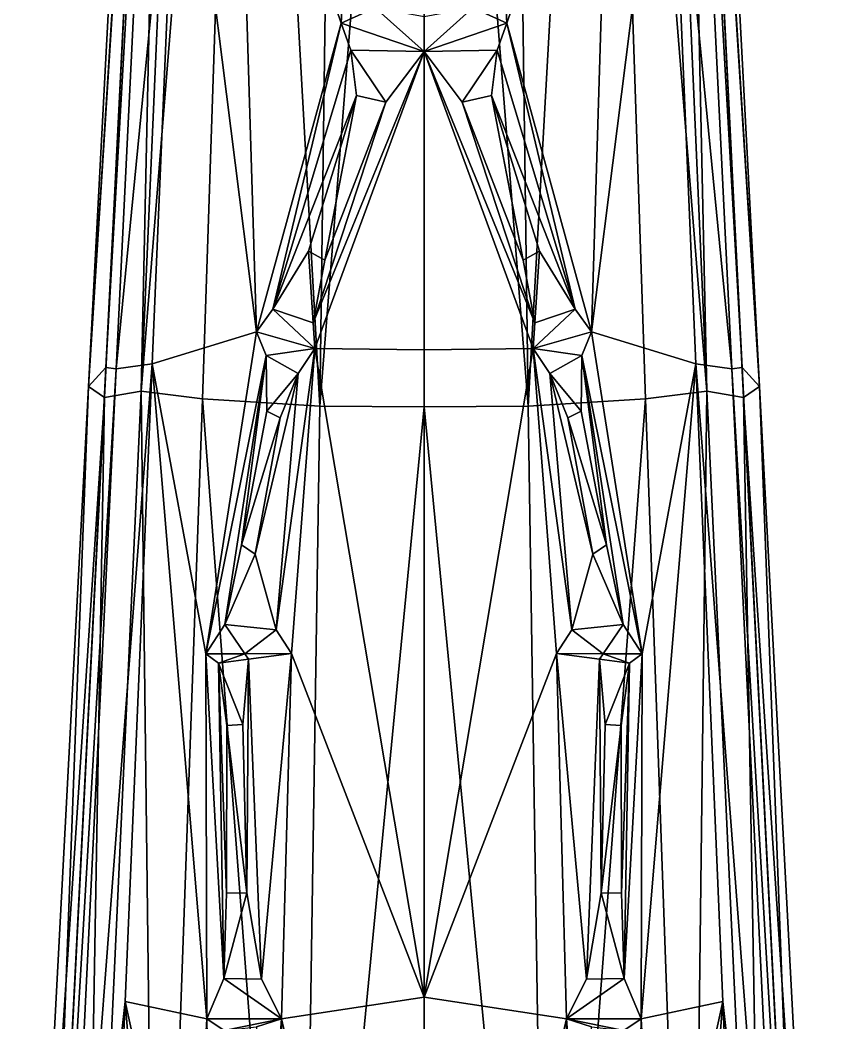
# Model space of a CAD drawing. Extents: x -0.88 to 0.88, y -1.69 to 3.66.
# Drawn here: x -0.1965 to 0.1965, y 1.949 to 2.4371 of the extents above; entities that cross this region are included whole.
import ezdxf

# ---------------------------------------------------------------- set-up
doc = ezdxf.new("R2010")
doc.units = 0
doc.layers.add('ALLIGATR$LWO', color=1, linetype='CONTINUOUS')

msp = doc.modelspace()

# ---------------------------------------------------------------- linework, layer by layer
at = {"layer": 'ALLIGATR$LWO'}
for points in [[(-0.16325, 2.25882, 0.21173), (-0.12325, 2.89032, 0.23501), (-0.13033, 2.8825, 0.15823)], [(-0.12325, 2.89032, 0.23501), (-0.16325, 2.25882, 0.21173), (-0.15478, 2.26799, 0.31455)], [(-0.12325, 2.89032, 0.23501), (-0.15478, 2.26799, 0.31455), (-0.11939, 2.88748, 0.26652)], [(-0.13769, 2.25644, 0.15804), (-0.10984, 2.89033, 0.11621), (-0.08656, 2.88984, 0.09372)], [(-0.13769, 2.25644, 0.15804), (-0.12403, 2.88478, 0.13633), (-0.10984, 2.89033, 0.11621)], [(-0.10775, 2.25272, 0.12891), (-0.13769, 2.25644, 0.15804), (-0.08656, 2.88984, 0.09372)], [(-0.10775, 2.25272, 0.12891), (-0.08656, 2.88984, 0.09372), (-0.0507, 2.24926, 0.09752)], [(-0.04214, 2.88938, 0.06947), (-0.0507, 2.24926, 0.09752), (-0.08656, 2.88984, 0.09372)], [(0.0507, 2.24926, 0.09752), (0.04214, 2.88938, 0.06947), (0.08656, 2.88984, 0.09372)], [(0.08656, 2.88984, 0.09372), (0.10775, 2.25272, 0.12891), (0.0507, 2.24926, 0.09752)], [(0.10984, 2.89033, 0.11621), (0.13769, 2.25644, 0.15804), (0.08656, 2.88984, 0.09372)], [(0.13769, 2.25644, 0.15804), (0.10775, 2.25272, 0.12891), (0.08656, 2.88984, 0.09372)], [(0.12403, 2.88478, 0.13633), (0.13769, 2.25644, 0.15804), (0.10984, 2.89033, 0.11621)], [(0.15478, 2.26799, 0.31455), (0.12325, 2.89032, 0.23501), (0.11939, 2.88748, 0.26652)], [(0.12325, 2.89032, 0.23501), (0.16325, 2.25882, 0.21173), (0.13033, 2.8825, 0.15823)], [(0.16325, 2.25882, 0.21173), (0.12325, 2.89032, 0.23501), (0.15478, 2.26799, 0.31455)], [(-0.15544, 2.25344, 0.18403), (-0.16325, 2.25882, 0.21173), (-0.12403, 2.88478, 0.13633)], [(-0.16325, 2.25882, 0.21173), (-0.13033, 2.8825, 0.15823), (-0.12403, 2.88478, 0.13633)], [(-0.15544, 2.25344, 0.18403), (-0.12403, 2.88478, 0.13633), (-0.13769, 2.25644, 0.15804)], [(-0.14974, 2.26738, 0.35373), (-0.11939, 2.88748, 0.26652), (-0.15478, 2.26799, 0.31455)], [(-0.11939, 2.88748, 0.26652), (-0.14974, 2.26738, 0.35373), (-0.1189, 2.58238, 0.33854)], [(-0.0507, 2.24926, 0.09752), (-0.04214, 2.88938, 0.06947), (0, 2.88909, 0.06222)], [(0, 2.88909, 0.06222), (0, 2.24882, 0.08816), (-0.0507, 2.24926, 0.09752)], [(0.04214, 2.88938, 0.06947), (0.0507, 2.24926, 0.09752), (0, 2.88909, 0.06222)], [(0, 2.24882, 0.08816), (0, 2.88909, 0.06222), (0.0507, 2.24926, 0.09752)], [(0.14974, 2.26738, 0.35373), (0.11939, 2.88748, 0.26652), (0.1189, 2.58238, 0.33854)], [(0.11939, 2.88748, 0.26652), (0.14974, 2.26738, 0.35373), (0.15478, 2.26799, 0.31455)], [(0.12403, 2.88478, 0.13633), (0.15544, 2.25344, 0.18403), (0.13769, 2.25644, 0.15804)], [(0.16325, 2.25882, 0.21173), (0.15544, 2.25344, 0.18403), (0.12403, 2.88478, 0.13633)], [(0.13033, 2.8825, 0.15823), (0.16325, 2.25882, 0.21173), (0.12403, 2.88478, 0.13633)], [(-0.13228, 2.26983, 0.38722), (-0.1189, 2.58238, 0.33854), (-0.14974, 2.26738, 0.35373)], [(-0.13228, 2.26983, 0.38722), (-0.08152, 2.28534, 0.4143), (-0.1189, 2.58238, 0.33854)], [(-0.08152, 2.28534, 0.4143), (-0.09051, 2.5829, 0.36283), (-0.1189, 2.58238, 0.33854)], [(-0.04035, 2.43551, 0.392), (-0.03223, 2.58299, 0.36522), (-0.09051, 2.5829, 0.36283)], [(-0.08152, 2.28534, 0.4143), (-0.04035, 2.43551, 0.392), (-0.09051, 2.5829, 0.36283)], [(-0.04035, 2.43551, 0.392), (-0.02373, 2.44301, 0.40388), (-0.03223, 2.58299, 0.36522)], [(0.02373, 2.44301, 0.40388), (0.04035, 2.43551, 0.392), (0.03223, 2.58299, 0.36522)], [(0.03223, 2.58299, 0.36522), (0.04035, 2.43551, 0.392), (0.09051, 2.5829, 0.36283)], [(0.04035, 2.43551, 0.392), (0.08152, 2.28534, 0.4143), (0.09051, 2.5829, 0.36283)], [(0.09051, 2.5829, 0.36283), (0.08152, 2.28534, 0.4143), (0.1189, 2.58238, 0.33854)], [(0.08152, 2.28534, 0.4143), (0.13228, 2.26983, 0.38722), (0.1189, 2.58238, 0.33854)], [(0.1189, 2.58238, 0.33854), (0.13228, 2.26983, 0.38722), (0.14974, 2.26738, 0.35373)], [(-0.04035, 2.43551, 0.392), (0, 2.42173, 0.39073), (-0.02373, 2.44301, 0.40388)], [(0, 2.43869, 0.40332), (-0.02373, 2.44301, 0.40388), (0, 2.42173, 0.39073)], [(0, 2.42173, 0.39073), (0.04035, 2.43551, 0.392), (0.02373, 2.44301, 0.40388)], [(0.02373, 2.44301, 0.40388), (0, 2.43869, 0.40332), (0, 2.42173, 0.39073)], [(-0.08152, 2.28534, 0.4143), (-0.07355, 2.29647, 0.42642), (-0.04035, 2.43551, 0.392)], [(-0.07355, 2.29647, 0.42642), (-0.03559, 2.42238, 0.40651), (-0.04035, 2.43551, 0.392)], [(-0.04035, 2.43551, 0.392), (-0.03559, 2.42238, 0.40651), (0, 2.42173, 0.39073)], [(0.03559, 2.42238, 0.40651), (0.04035, 2.43551, 0.392), (0, 2.42173, 0.39073)], [(0.03559, 2.42238, 0.40651), (0.07355, 2.29647, 0.42642), (0.04035, 2.43551, 0.392)], [(0.07355, 2.29647, 0.42642), (0.08152, 2.28534, 0.4143), (0.04035, 2.43551, 0.392)], [(-0.03559, 2.42238, 0.40651), (-0.07355, 2.29647, 0.42642), (-0.03283, 2.40044, 0.4294)], [(0, 2.42173, 0.39073), (-0.01855, 2.39718, 0.42866), (-0.054, 2.28981, 0.42958)], [(-0.05315, 2.27728, 0.41723), (0, 2.42173, 0.39073), (-0.054, 2.28981, 0.42958)], [(0, 2.27657, 0.41428), (0, 2.42173, 0.39073), (-0.05315, 2.27728, 0.41723)], [(0, 2.42173, 0.39073), (-0.03559, 2.42238, 0.40651), (-0.01855, 2.39718, 0.42866)], [(-0.03283, 2.40044, 0.4294), (-0.01855, 2.39718, 0.42866), (-0.03559, 2.42238, 0.40651)], [(0.03559, 2.42238, 0.40651), (0, 2.42173, 0.39073), (0.01855, 2.39718, 0.42866)], [(0.01855, 2.39718, 0.42866), (0, 2.42173, 0.39073), (0.054, 2.28981, 0.42958)], [(0, 2.42173, 0.39073), (0.05315, 2.27728, 0.41723), (0.054, 2.28981, 0.42958)], [(0, 2.42173, 0.39073), (0, 2.27657, 0.41428), (0.05315, 2.27728, 0.41723)], [(0.01855, 2.39718, 0.42866), (0.03283, 2.40044, 0.4294), (0.03559, 2.42238, 0.40651)], [(0.07355, 2.29647, 0.42642), (0.03559, 2.42238, 0.40651), (0.03283, 2.40044, 0.4294)], [(-0.05618, 2.32458, 0.44408), (-0.03283, 2.40044, 0.4294), (-0.07355, 2.29647, 0.42642)], [(-0.05618, 2.32458, 0.44408), (-0.04828, 2.32029, 0.44748), (-0.03283, 2.40044, 0.4294)], [(-0.01855, 2.39718, 0.42866), (-0.04828, 2.32029, 0.44748), (-0.054, 2.28981, 0.42958)], [(-0.01855, 2.39718, 0.42866), (-0.03283, 2.40044, 0.4294), (-0.04828, 2.32029, 0.44748)], [(0.03283, 2.40044, 0.4294), (0.01855, 2.39718, 0.42866), (0.04828, 2.32029, 0.44748)], [(0.04828, 2.32029, 0.44748), (0.01855, 2.39718, 0.42866), (0.054, 2.28981, 0.42958)], [(0.03283, 2.40044, 0.4294), (0.05618, 2.32458, 0.44408), (0.07355, 2.29647, 0.42642)], [(0.04828, 2.32029, 0.44748), (0.05618, 2.32458, 0.44408), (0.03283, 2.40044, 0.4294)], [(-0.07355, 2.29647, 0.42642), (-0.054, 2.28981, 0.42958), (-0.05618, 2.32458, 0.44408)], [(-0.04828, 2.32029, 0.44748), (-0.05618, 2.32458, 0.44408), (-0.054, 2.28981, 0.42958)], [(0.05618, 2.32458, 0.44408), (0.04828, 2.32029, 0.44748), (0.054, 2.28981, 0.42958)], [(0.054, 2.28981, 0.42958), (0.07355, 2.29647, 0.42642), (0.05618, 2.32458, 0.44408)], [(-0.08152, 2.28534, 0.4143), (-0.05315, 2.27728, 0.41723), (-0.07355, 2.29647, 0.42642)], [(-0.054, 2.28981, 0.42958), (-0.07355, 2.29647, 0.42642), (-0.05315, 2.27728, 0.41723)], [(0.05315, 2.27728, 0.41723), (0.08152, 2.28534, 0.4143), (0.07355, 2.29647, 0.42642)], [(0.07355, 2.29647, 0.42642), (0.054, 2.28981, 0.42958), (0.05315, 2.27728, 0.41723)], [(-0.10612, 2.12859, 0.44311), (-0.08152, 2.28534, 0.4143), (-0.13228, 2.26983, 0.38722)], [(-0.08152, 2.28534, 0.4143), (-0.10612, 2.12859, 0.44311), (-0.07678, 2.27386, 0.43454)], [(-0.08152, 2.28534, 0.4143), (-0.07678, 2.27386, 0.43454), (-0.05315, 2.27728, 0.41723)], [(0.07678, 2.27386, 0.43454), (0.08152, 2.28534, 0.4143), (0.05315, 2.27728, 0.41723)], [(0.10612, 2.12859, 0.44311), (0.08152, 2.28534, 0.4143), (0.07678, 2.27386, 0.43454)], [(0.08152, 2.28534, 0.4143), (0.10612, 2.12859, 0.44311), (0.13228, 2.26983, 0.38722)], [(-0.07678, 2.27386, 0.43454), (-0.06128, 2.26502, 0.43498), (-0.05315, 2.27728, 0.41723)], [(-0.06441, 2.1288, 0.44667), (-0.05315, 2.27728, 0.41723), (-0.07188, 2.14039, 0.46213)], [(-0.06128, 2.26502, 0.43498), (-0.07188, 2.14039, 0.46213), (-0.05315, 2.27728, 0.41723)], [(-0.05315, 2.27728, 0.41723), (-0.06441, 2.1288, 0.44667), (0, 1.96152, 0.4779)], [(0, 1.96152, 0.4779), (0, 2.27657, 0.41428), (-0.05315, 2.27728, 0.41723)], [(0.06441, 2.1288, 0.44667), (0.05315, 2.27728, 0.41723), (0, 1.96152, 0.4779)], [(0, 2.27657, 0.41428), (0, 1.96152, 0.4779), (0.05315, 2.27728, 0.41723)], [(0.06128, 2.26502, 0.43498), (0.07678, 2.27386, 0.43454), (0.05315, 2.27728, 0.41723)], [(0.05315, 2.27728, 0.41723), (0.06441, 2.1288, 0.44667), (0.07188, 2.14039, 0.46213)], [(0.07188, 2.14039, 0.46213), (0.06128, 2.26502, 0.43498), (0.05315, 2.27728, 0.41723)], [(-0.14974, 2.26738, 0.35373), (-0.17985, 1.64812, 0.47029), (-0.13228, 2.26983, 0.38722)], [(-0.14542, 1.95948, 0.4488), (-0.13228, 2.26983, 0.38722), (-0.17985, 1.64812, 0.47029)], [(-0.14542, 1.95948, 0.4488), (-0.10573, 1.95095, 0.47767), (-0.13228, 2.26983, 0.38722)], [(-0.10573, 1.95095, 0.47767), (-0.10612, 2.12859, 0.44311), (-0.13228, 2.26983, 0.38722)], [(-0.09692, 2.14297, 0.46046), (-0.07678, 2.27386, 0.43454), (-0.10612, 2.12859, 0.44311)], [(-0.09692, 2.14297, 0.46046), (-0.08886, 2.18174, 0.47197), (-0.07678, 2.27386, 0.43454)], [(-0.08886, 2.18174, 0.47197), (-0.07655, 2.24668, 0.46114), (-0.07678, 2.27386, 0.43454)], [(-0.07678, 2.27386, 0.43454), (-0.07655, 2.24668, 0.46114), (-0.06128, 2.26502, 0.43498)], [(0.07655, 2.24668, 0.46114), (0.07678, 2.27386, 0.43454), (0.06128, 2.26502, 0.43498)], [(0.07655, 2.24668, 0.46114), (0.08886, 2.18174, 0.47197), (0.07678, 2.27386, 0.43454)], [(0.08886, 2.18174, 0.47197), (0.09692, 2.14297, 0.46046), (0.07678, 2.27386, 0.43454)], [(0.07678, 2.27386, 0.43454), (0.09692, 2.14297, 0.46046), (0.10612, 2.12859, 0.44311)], [(0.10573, 1.95095, 0.47767), (0.14542, 1.95948, 0.4488), (0.13228, 2.26983, 0.38722)], [(0.10612, 2.12859, 0.44311), (0.10573, 1.95095, 0.47767), (0.13228, 2.26983, 0.38722)], [(0.17985, 1.64812, 0.47029), (0.14974, 2.26738, 0.35373), (0.13228, 2.26983, 0.38722)], [(0.13228, 2.26983, 0.38722), (0.14542, 1.95948, 0.4488), (0.17985, 1.64812, 0.47029)], [(-0.18635, 1.64386, 0.42471), (-0.15478, 2.26799, 0.31455), (-0.16325, 2.25882, 0.21173)], [(-0.15478, 2.26799, 0.31455), (-0.18635, 1.64386, 0.42471), (-0.14974, 2.26738, 0.35373)], [(-0.17985, 1.64812, 0.47029), (-0.14974, 2.26738, 0.35373), (-0.18635, 1.64386, 0.42471)], [(-0.07188, 2.14039, 0.46213), (-0.06128, 2.26502, 0.43498), (-0.0822, 2.17713, 0.47438)], [(-0.07005, 2.24359, 0.46165), (-0.0822, 2.17713, 0.47438), (-0.06128, 2.26502, 0.43498)], [(-0.07655, 2.24668, 0.46114), (-0.07005, 2.24359, 0.46165), (-0.06128, 2.26502, 0.43498)], [(0.07005, 2.24359, 0.46165), (0.07655, 2.24668, 0.46114), (0.06128, 2.26502, 0.43498)], [(0.06128, 2.26502, 0.43498), (0.07188, 2.14039, 0.46213), (0.0822, 2.17713, 0.47438)], [(0.0822, 2.17713, 0.47438), (0.07005, 2.24359, 0.46165), (0.06128, 2.26502, 0.43498)], [(0.18635, 1.64386, 0.42471), (0.15478, 2.26799, 0.31455), (0.14974, 2.26738, 0.35373)], [(0.14974, 2.26738, 0.35373), (0.17985, 1.64812, 0.47029), (0.18635, 1.64386, 0.42471)], [(0.15478, 2.26799, 0.31455), (0.18635, 1.64386, 0.42471), (0.16325, 2.25882, 0.21173)], [(-0.19653, 1.62992, 0.30751), (-0.16325, 2.25882, 0.21173), (-0.15544, 2.25344, 0.18403)], [(-0.16325, 2.25882, 0.21173), (-0.19653, 1.62992, 0.30751), (-0.18635, 1.64386, 0.42471)], [(-0.16628, 1.63533, 0.24656), (-0.13769, 2.25644, 0.15804), (-0.13004, 1.62989, 0.213)], [(-0.16628, 1.63533, 0.24656), (-0.15544, 2.25344, 0.18403), (-0.13769, 2.25644, 0.15804)], [(-0.10775, 2.25272, 0.12891), (-0.13004, 1.62989, 0.213), (-0.13769, 2.25644, 0.15804)], [(0.13004, 1.62989, 0.213), (0.10775, 2.25272, 0.12891), (0.13769, 2.25644, 0.15804)], [(0.13769, 2.25644, 0.15804), (0.16628, 1.63533, 0.24656), (0.13004, 1.62989, 0.213)], [(0.15544, 2.25344, 0.18403), (0.16628, 1.63533, 0.24656), (0.13769, 2.25644, 0.15804)], [(0.16325, 2.25882, 0.21173), (0.19653, 1.62992, 0.30751), (0.15544, 2.25344, 0.18403)], [(0.19653, 1.62992, 0.30751), (0.16325, 2.25882, 0.21173), (0.18635, 1.64386, 0.42471)], [(-0.18694, 1.63245, 0.27539), (-0.19653, 1.62992, 0.30751), (-0.15544, 2.25344, 0.18403)], [(-0.18694, 1.63245, 0.27539), (-0.15544, 2.25344, 0.18403), (-0.16628, 1.63533, 0.24656)], [(-0.13004, 1.62989, 0.213), (-0.10775, 2.25272, 0.12891), (-0.0602, 1.62448, 0.17646)], [(-0.0507, 2.24926, 0.09752), (-0.0602, 1.62448, 0.17646), (-0.10775, 2.25272, 0.12891)], [(0.0602, 1.62448, 0.17646), (0.0507, 2.24926, 0.09752), (0.10775, 2.25272, 0.12891)], [(0.10775, 2.25272, 0.12891), (0.13004, 1.62989, 0.213), (0.0602, 1.62448, 0.17646)], [(0.15544, 2.25344, 0.18403), (0.18694, 1.63245, 0.27539), (0.16628, 1.63533, 0.24656)], [(0.19653, 1.62992, 0.30751), (0.18694, 1.63245, 0.27539), (0.15544, 2.25344, 0.18403)], [(-0.07655, 2.24668, 0.46114), (-0.08886, 2.18174, 0.47197), (-0.07005, 2.24359, 0.46165)], [(-0.0602, 1.62448, 0.17646), (-0.0507, 2.24926, 0.09752), (0, 2.24882, 0.08816)], [(0, 2.24882, 0.08816), (0, 1.62477, 0.16542), (-0.0602, 1.62448, 0.17646)], [(0.0507, 2.24926, 0.09752), (0.0602, 1.62448, 0.17646), (0, 2.24882, 0.08816)], [(0, 1.62477, 0.16542), (0, 2.24882, 0.08816), (0.0602, 1.62448, 0.17646)], [(0.08886, 2.18174, 0.47197), (0.07655, 2.24668, 0.46114), (0.07005, 2.24359, 0.46165)], [(-0.0822, 2.17713, 0.47438), (-0.07005, 2.24359, 0.46165), (-0.08886, 2.18174, 0.47197)], [(0.07005, 2.24359, 0.46165), (0.0822, 2.17713, 0.47438), (0.08886, 2.18174, 0.47197)], [(-0.0822, 2.17713, 0.47438), (-0.08886, 2.18174, 0.47197), (-0.09692, 2.14297, 0.46046)], [(0.08886, 2.18174, 0.47197), (0.0822, 2.17713, 0.47438), (0.09692, 2.14297, 0.46046)], [(-0.07188, 2.14039, 0.46213), (-0.0822, 2.17713, 0.47438), (-0.09692, 2.14297, 0.46046)], [(0.0822, 2.17713, 0.47438), (0.07188, 2.14039, 0.46213), (0.09692, 2.14297, 0.46046)], [(-0.10612, 2.12859, 0.44311), (-0.08718, 2.12869, 0.44542), (-0.09692, 2.14297, 0.46046)], [(-0.07188, 2.14039, 0.46213), (-0.09692, 2.14297, 0.46046), (-0.08718, 2.12869, 0.44542)], [(0.09692, 2.14297, 0.46046), (0.07188, 2.14039, 0.46213), (0.08718, 2.12869, 0.44542)], [(0.08718, 2.12869, 0.44542), (0.10612, 2.12859, 0.44311), (0.09692, 2.14297, 0.46046)], [(-0.06441, 2.1288, 0.44667), (-0.07188, 2.14039, 0.46213), (-0.08718, 2.12869, 0.44542)], [(0.07188, 2.14039, 0.46213), (0.06441, 2.1288, 0.44667), (0.08718, 2.12869, 0.44542)], [(-0.10612, 2.12859, 0.44311), (-0.09992, 2.12408, 0.46321), (-0.08718, 2.12869, 0.44542)], [(-0.10573, 1.95095, 0.47767), (-0.09735, 1.97072, 0.49493), (-0.10612, 2.12859, 0.44311)], [(-0.09735, 1.97072, 0.49493), (-0.09992, 2.12408, 0.46321), (-0.10612, 2.12859, 0.44311)], [(-0.09992, 2.12408, 0.46321), (-0.08534, 2.12602, 0.46507), (-0.08718, 2.12869, 0.44542)], [(-0.08718, 2.12869, 0.44542), (-0.08534, 2.12602, 0.46507), (-0.06441, 2.1288, 0.44667)], [(-0.08534, 2.12602, 0.46507), (-0.07904, 1.97036, 0.49622), (-0.06441, 2.1288, 0.44667)], [(-0.06935, 1.95097, 0.48113), (-0.06441, 2.1288, 0.44667), (-0.07904, 1.97036, 0.49622)], [(-0.06935, 1.95097, 0.48113), (0, 1.96152, 0.4779), (-0.06441, 2.1288, 0.44667)], [(0, 1.96152, 0.4779), (0.06935, 1.95097, 0.48113), (0.06441, 2.1288, 0.44667)], [(0.06441, 2.1288, 0.44667), (0.06935, 1.95097, 0.48113), (0.07904, 1.97036, 0.49622)], [(0.07904, 1.97036, 0.49622), (0.08534, 2.12602, 0.46507), (0.06441, 2.1288, 0.44667)], [(0.08534, 2.12602, 0.46507), (0.08718, 2.12869, 0.44542), (0.06441, 2.1288, 0.44667)], [(0.08534, 2.12602, 0.46507), (0.09992, 2.12408, 0.46321), (0.08718, 2.12869, 0.44542)], [(0.09992, 2.12408, 0.46321), (0.10612, 2.12859, 0.44311), (0.08718, 2.12869, 0.44542)], [(0.09735, 1.97072, 0.49493), (0.10573, 1.95095, 0.47767), (0.10612, 2.12859, 0.44311)], [(0.09992, 2.12408, 0.46321), (0.09735, 1.97072, 0.49493), (0.10612, 2.12859, 0.44311)], [(-0.08534, 2.12602, 0.46507), (-0.09992, 2.12408, 0.46321), (-0.08813, 2.09422, 0.4947)], [(-0.09586, 2.09375, 0.49371), (-0.08813, 2.09422, 0.4947), (-0.09992, 2.12408, 0.46321)], [(-0.09735, 1.97072, 0.49493), (-0.09602, 2.01212, 0.50746), (-0.09992, 2.12408, 0.46321)], [(-0.09602, 2.01212, 0.50746), (-0.09586, 2.09375, 0.49371), (-0.09992, 2.12408, 0.46321)], [(-0.08813, 2.09422, 0.4947), (-0.08622, 2.01229, 0.50929), (-0.08534, 2.12602, 0.46507)], [(-0.07904, 1.97036, 0.49622), (-0.08534, 2.12602, 0.46507), (-0.08622, 2.01229, 0.50929)], [(0.08534, 2.12602, 0.46507), (0.07904, 1.97036, 0.49622), (0.08622, 2.01229, 0.50929)], [(0.09992, 2.12408, 0.46321), (0.08534, 2.12602, 0.46507), (0.08813, 2.09422, 0.4947)], [(0.08622, 2.01229, 0.50929), (0.08813, 2.09422, 0.4947), (0.08534, 2.12602, 0.46507)], [(0.08813, 2.09422, 0.4947), (0.09586, 2.09375, 0.49371), (0.09992, 2.12408, 0.46321)], [(0.09586, 2.09375, 0.49371), (0.09602, 2.01212, 0.50746), (0.09992, 2.12408, 0.46321)], [(0.09602, 2.01212, 0.50746), (0.09735, 1.97072, 0.49493), (0.09992, 2.12408, 0.46321)], [(-0.09586, 2.09375, 0.49371), (-0.08622, 2.01229, 0.50929), (-0.08813, 2.09422, 0.4947)], [(0.08622, 2.01229, 0.50929), (0.09586, 2.09375, 0.49371), (0.08813, 2.09422, 0.4947)], [(-0.09602, 2.01212, 0.50746), (-0.08622, 2.01229, 0.50929), (-0.09586, 2.09375, 0.49371)], [(0.08622, 2.01229, 0.50929), (0.09602, 2.01212, 0.50746), (0.09586, 2.09375, 0.49371)], [(-0.07904, 1.97036, 0.49622), (-0.08622, 2.01229, 0.50929), (-0.09735, 1.97072, 0.49493)], [(-0.08622, 2.01229, 0.50929), (-0.09602, 2.01212, 0.50746), (-0.09735, 1.97072, 0.49493)], [(0.08622, 2.01229, 0.50929), (0.07904, 1.97036, 0.49622), (0.09735, 1.97072, 0.49493)], [(0.09602, 2.01212, 0.50746), (0.08622, 2.01229, 0.50929), (0.09735, 1.97072, 0.49493)], [(-0.10573, 1.95095, 0.47767), (-0.06935, 1.95097, 0.48113), (-0.09735, 1.97072, 0.49493)], [(-0.07904, 1.97036, 0.49622), (-0.09735, 1.97072, 0.49493), (-0.06935, 1.95097, 0.48113)], [(0.06935, 1.95097, 0.48113), (0.10573, 1.95095, 0.47767), (0.09735, 1.97072, 0.49493)], [(0.09735, 1.97072, 0.49493), (0.07904, 1.97036, 0.49622), (0.06935, 1.95097, 0.48113)], [(-0.15891, 1.64893, 0.50879), (-0.14542, 1.95948, 0.4488), (-0.17985, 1.64812, 0.47029)], [(-0.15891, 1.64893, 0.50879), (-0.12126, 1.65987, 0.54011), (-0.14542, 1.95948, 0.4488)], [(-0.12126, 1.65987, 0.54011), (-0.11308, 1.81213, 0.50748), (-0.14542, 1.95948, 0.4488)], [(-0.11308, 1.81213, 0.50748), (-0.10573, 1.95095, 0.47767), (-0.14542, 1.95948, 0.4488)], [(0, 1.6512, 0.54014), (0, 1.96152, 0.4779), (-0.06935, 1.95097, 0.48113)], [(0, 1.96152, 0.4779), (0, 1.6512, 0.54014), (0.06935, 1.95097, 0.48113)], [(0.10573, 1.95095, 0.47767), (0.11308, 1.81213, 0.50748), (0.14542, 1.95948, 0.4488)], [(0.11308, 1.81213, 0.50748), (0.12126, 1.65987, 0.54011), (0.14542, 1.95948, 0.4488)], [(0.12126, 1.65987, 0.54011), (0.15891, 1.64893, 0.50879), (0.14542, 1.95948, 0.4488)], [(0.14542, 1.95948, 0.4488), (0.15891, 1.64893, 0.50879), (0.17985, 1.64812, 0.47029)], [(-0.11308, 1.81213, 0.50748), (-0.10332, 1.8251, 0.52477), (-0.10573, 1.95095, 0.47767)], [(-0.10573, 1.95095, 0.47767), (-0.09715, 1.9453, 0.49767), (-0.06935, 1.95097, 0.48113)], [(-0.10332, 1.8251, 0.52477), (-0.09715, 1.9453, 0.49767), (-0.10573, 1.95095, 0.47767)], [(-0.09715, 1.9453, 0.49767), (-0.08157, 1.94708, 0.49906), (-0.06935, 1.95097, 0.48113)], [(-0.08157, 1.94708, 0.49906), (-0.07825, 1.82674, 0.52654), (-0.06935, 1.95097, 0.48113)], [(-0.06862, 1.81373, 0.51119), (-0.06935, 1.95097, 0.48113), (-0.07825, 1.82674, 0.52654)], [(-0.06935, 1.95097, 0.48113), (-0.06862, 1.81373, 0.51119), (0, 1.6512, 0.54014)], [(0.06862, 1.81373, 0.51119), (0.06935, 1.95097, 0.48113), (0, 1.6512, 0.54014)], [(0.06935, 1.95097, 0.48113), (0.06862, 1.81373, 0.51119), (0.07825, 1.82674, 0.52654)], [(0.07825, 1.82674, 0.52654), (0.08157, 1.94708, 0.49906), (0.06935, 1.95097, 0.48113)], [(0.09715, 1.9453, 0.49767), (0.10573, 1.95095, 0.47767), (0.06935, 1.95097, 0.48113)], [(0.08157, 1.94708, 0.49906), (0.09715, 1.9453, 0.49767), (0.06935, 1.95097, 0.48113)], [(0.09715, 1.9453, 0.49767), (0.10332, 1.8251, 0.52477), (0.10573, 1.95095, 0.47767)], [(0.10332, 1.8251, 0.52477), (0.11308, 1.81213, 0.50748), (0.10573, 1.95095, 0.47767)]]:
    msp.add_3dface(points, dxfattribs=at)

doc.saveas('drawing.dxf')
